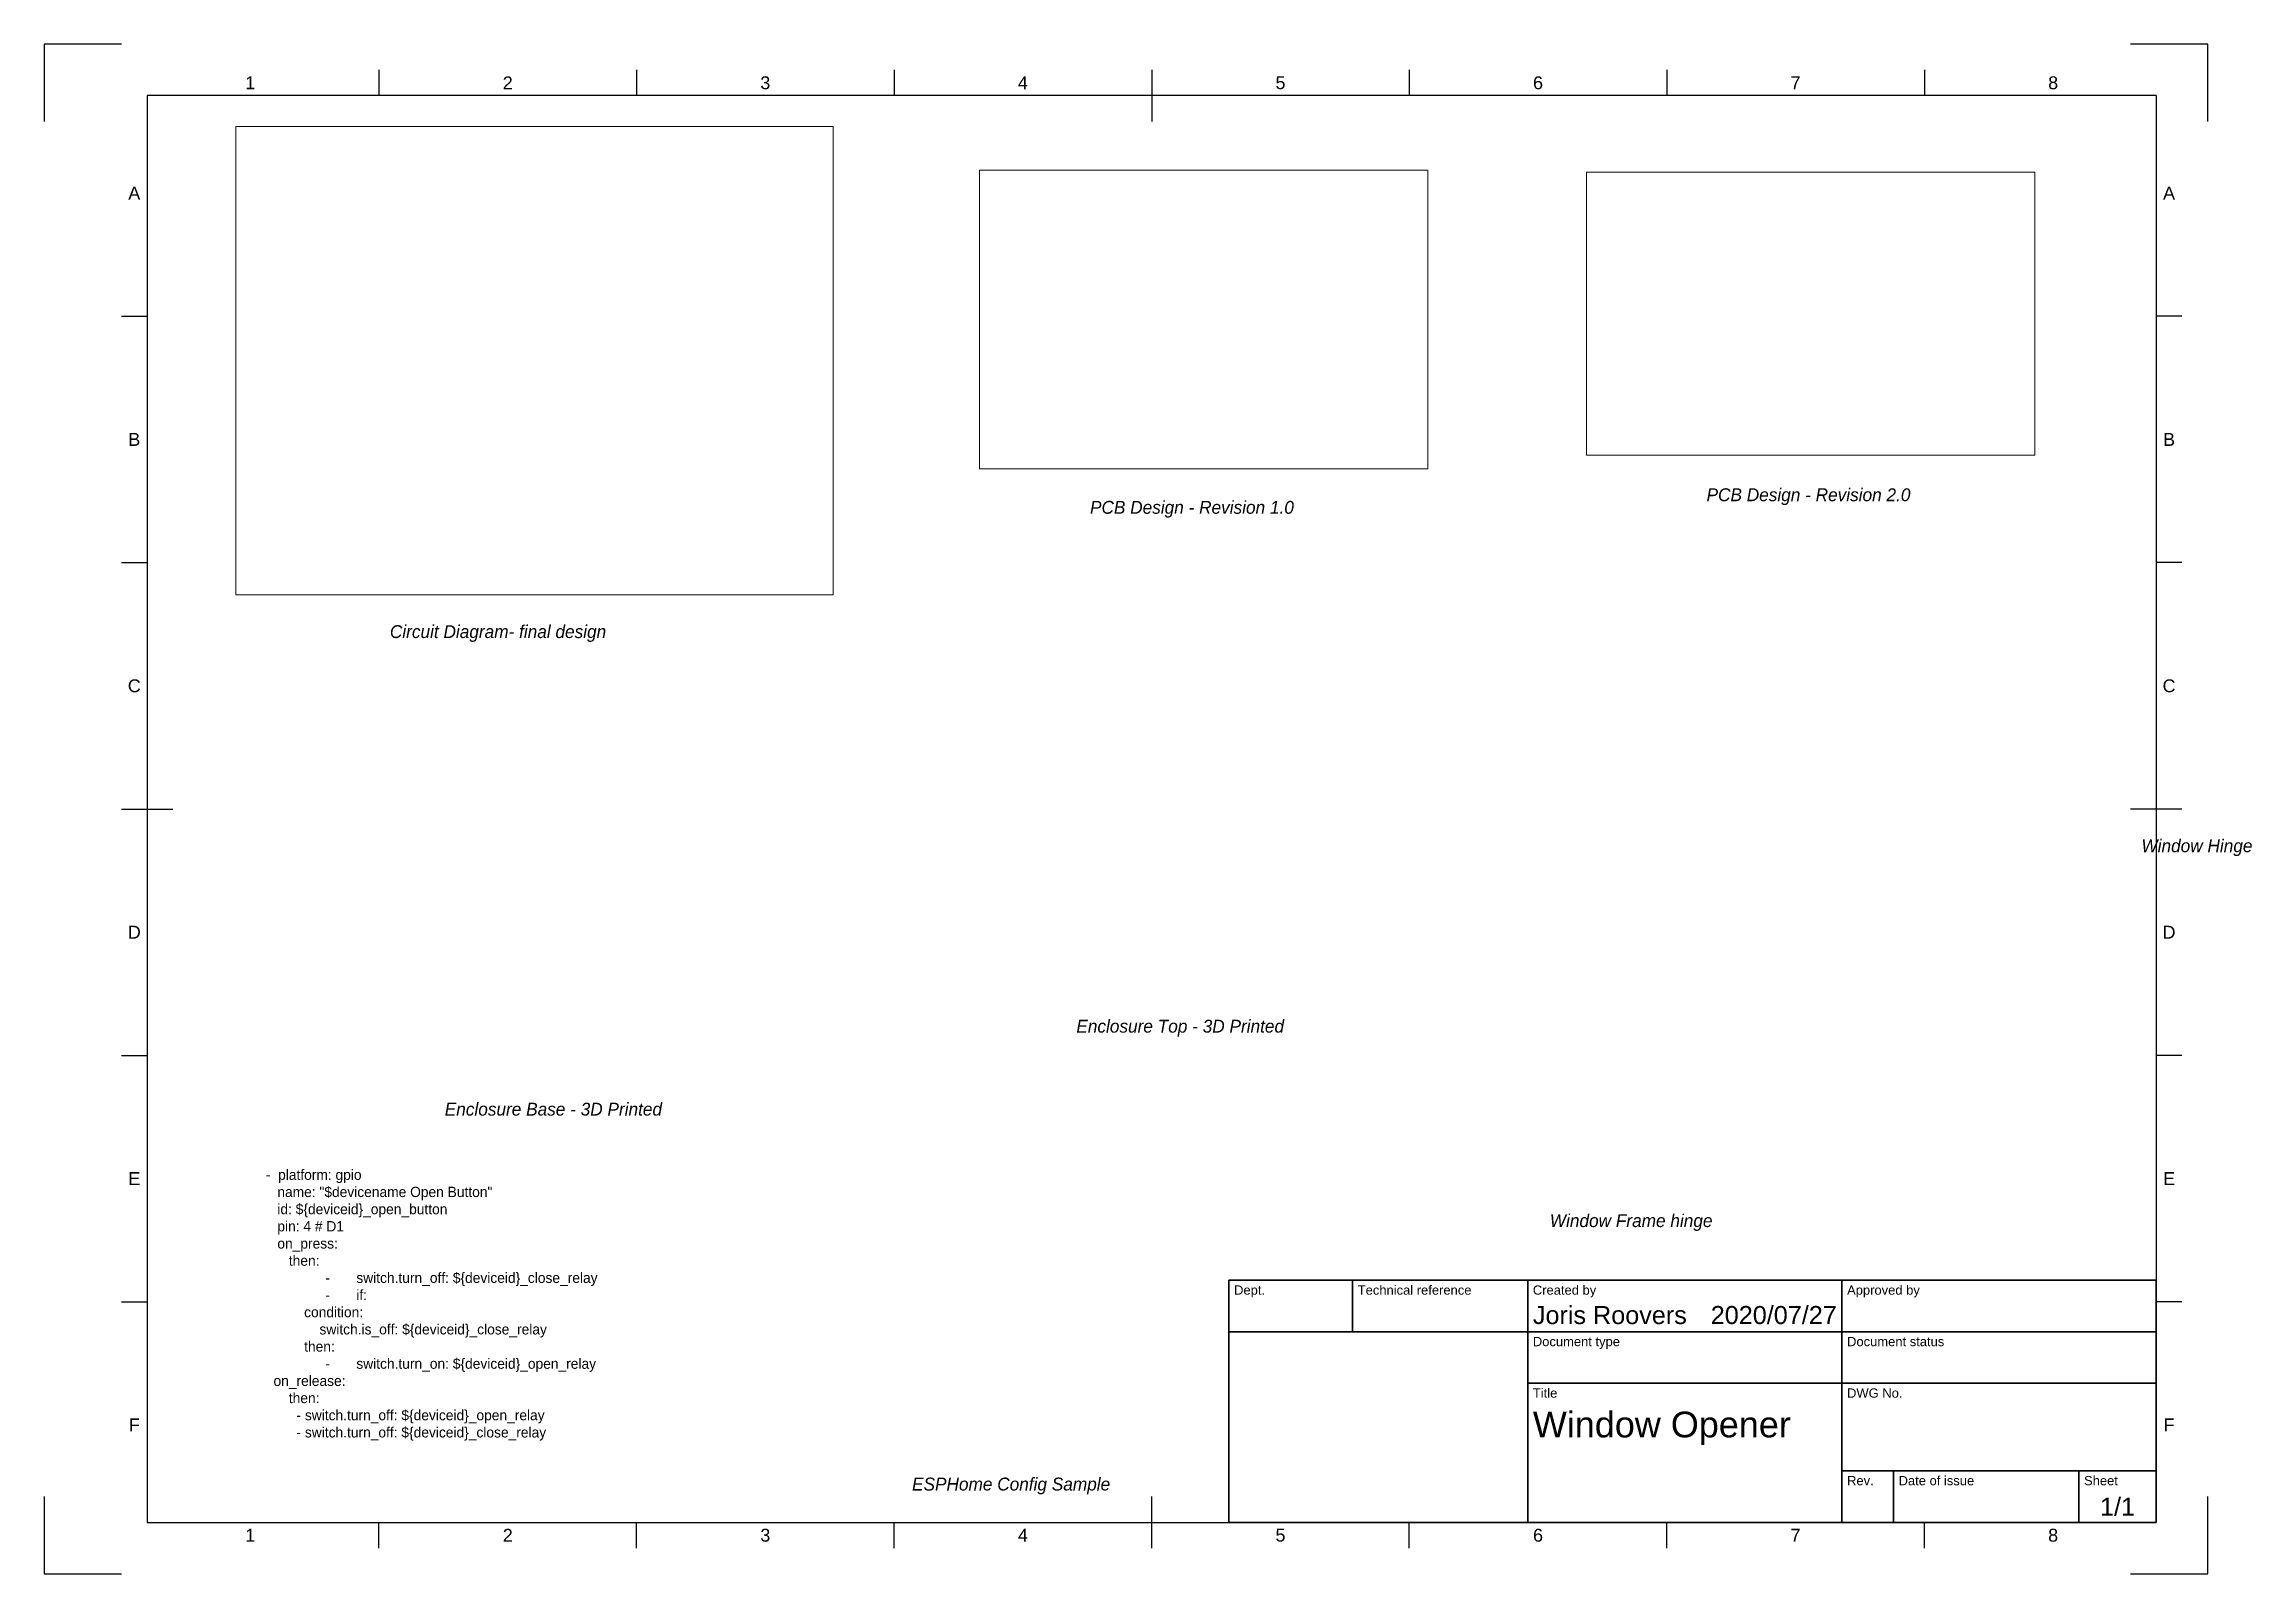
# Paper-space layout 'Sheet1' of a CAD drawing. Header units: millimetres. Extents: x 0 to 429, y 0 to 297.
import ezdxf
from ezdxf.enums import TextEntityAlignment as Align

# ---------------------------------------------------------------- set-up
doc = ezdxf.new("R2010")
doc.units = ezdxf.units.MM
doc.header["$LTSCALE"] = 0.75
for name, color, linetype, lineweight in [('Annotations', 7, 'Continuous', 25), ('Border', 7, 'Continuous', 25), ('TitleBlock', 7, 'Continuous', 35)]:
    doc.layers.add(name, color=color, linetype=linetype, lineweight=lineweight)
doc.styles.add('FusionTitle', font='Arial Unicode.ttf')
doc.styles.get("Standard").update_dxf_attribs({"font": 'Arial.ttf'})
picture_1 = doc.add_image_def('image1.png', size_in_pixel=(993, 662))
picture_2 = doc.add_image_def('image2.png', size_in_pixel=(1049, 662))
picture_3 = doc.add_image_def('image3.png', size_in_pixel=(1355, 1062))

# ---------------------------------------------------------------- blocks, each defined once
blk = doc.blocks.new('ISO_A3_SHEET')
at = {"layer": 'Border'}
for p, q in [((15, 297), (0, 297)), ((0, 297), (0, 282)), ((420, 297), (405, 297)), ((420, 282), (420, 297)), ((65, 292), (65, 287)), ((115, 292), (115, 287)), ((165, 292), (165, 287)), ((215, 292), (215, 282)), ((265, 292), (265, 287)), ((315, 292), (315, 287)), ((365, 292), (365, 287)), ((410, 287), (20, 287)), ((20, 287), (20, 10)), ((410, 287), (410, 10)), ((15, 244.16666), (20, 244.16666)), ((415, 244.16666), (410, 244.16666)), ((15, 196.33333), (20, 196.33333)), ((415, 196.33333), (410, 196.33333)), ((15, 148.5), (25, 148.5)), ((415, 148.5), (405, 148.5)), ((15, 100.66667), (20, 100.66667)), ((415, 100.66667), (410, 100.66667)), ((15, 52.83334), (20, 52.83334)), ((415, 52.83334), (410, 52.83334)), ((0, 15), (0, 0)), ((215, 5), (215, 15)), ((420, 0), (420, 15)), ((20, 10), (410, 10)), ((65, 5), (65, 10)), ((115, 5), (115, 10)), ((165, 5), (165, 10)), ((265, 5), (265, 10)), ((315, 5), (315, 10)), ((365, 5), (365, 10)), ((0, 0), (15, 0)), ((405, 0), (420, 0))]:
    blk.add_line(p, q, dxfattribs=at)
at = {"layer": 'Border', "style": 'FusionTitle'}
for s, p in [('1', (40, 289.5)), ('2', (90, 289.5)), ('3', (140, 289.5)), ('4', (190, 289.5)), ('5', (240, 289.5)), ('6', (290, 289.5)), ('7', (340, 289.5)), ('8', (390, 289.5)), ('A', (17.5, 268.08333)), ('A', (412.5, 268.08333)), ('B', (17.5, 220.25)), ('B', (412.5, 220.25)), ('C', (17.5, 172.41667)), ('C', (412.5, 172.41667)), ('D', (17.5, 124.58334)), ('D', (412.5, 124.58334)), ('E', (17.5, 76.75001)), ('E', (412.5, 76.75001)), ('F', (17.5, 28.91668)), ('F', (412.5, 28.91668)), ('1', (40, 7.5)), ('2', (90, 7.5)), ('3', (140, 7.5)), ('4', (190, 7.5)), ('5', (240, 7.5)), ('6', (290, 7.5)), ('7', (340, 7.5)), ('8', (390, 7.5))]:
    blk.add_text(s, height=2.5, dxfattribs=at).set_placement(p, align=Align.MIDDLE)
blk = doc.blocks.new('ISO_TITLEBLOCK')
at = {"layer": 'TitleBlock'}
for p, q in [((0, 47), (-180, 47)), ((-180, 47), (-180, 0)), ((-156, 37), (-156, 47)), ((-122, 0), (-122, 47)), ((-61, 0), (-61, 47)), ((0, 0), (0, 47)), ((-180, 37), (0, 37)), ((-122, 27), (0, 27)), ((-61, 10), (0, 10)), ((-51, 0), (-51, 10)), ((-15, 0), (-15, 10)), ((-180, 0), (0, 0))]:
    blk.add_line(p, q, dxfattribs=at)
at = {"layer": 'TitleBlock', "style": 'FusionTitle'}
for s, p in [('Dept.', (-179, 46)), ('Technical reference', (-155, 46)), ('Created by', (-121, 46)), ('Approved by', (-60, 46)), ('Document type', (-121, 36)), ('Document status', (-60, 36)), ('Title', (-121, 26)), ('DWG No.', (-60, 26)), ('Rev.', (-60, 9)), ('Date of issue', (-50, 9)), ('Sheet', (-14, 9))]:
    blk.add_text(s, height=1.8, dxfattribs=at).set_placement(p, align=Align.TOP_LEFT)
for tag, p, height in [('DEPT', (-179, 38.5), 3.5), ('TECHNICAL_REFERENCE', (-155, 38.5), 3.5), ('CREATED_BY', (-121, 38.5), 3.5), ('APPROVED_BY', (-60, 38.5), 3.5), ('DOCUMENT_TYPE', (-121, 28.5), 3.5), ('DOCUMENT_STATUS', (-60, 28.5), 3.5), ('TITLE_1', (-121, 16.5), 5), ('TITLE_2', (-121, 9), 5), ('TITLE_3', (-121, 1.5), 5), ('DATE_OF_ISSUE', (-50, 1.5), 3.5)]:
    blk.add_attdef(tag, p, '', height=height, dxfattribs=at)
for tag, p in [('CREATED_DATE', (-62, 38.5)), ('APPROVED_DATE', (-1, 38.5))]:
    blk.add_attdef(tag, text='', height=3.5, dxfattribs=at).set_placement(p, align=Align.RIGHT)
for tag, height, p in [('DRAWING_NUMBER', 5, (-30.5, 16.6)), ('REV', 3.5, (-56, 3.1)), ('SHEET', 3.5, (-7.5, 3.1))]:
    blk.add_attdef(tag, text='', height=height, dxfattribs=at).set_placement(p, align=Align.MIDDLE)

psp = doc.layouts.new('Sheet1')

# ---------------------------------------------------------------- block references
at = {"layer": 'Border'}
psp.add_blockref('ISO_A3_SHEET', (0, 0), dxfattribs=at)
at = {"layer": 'TitleBlock'}
psp.add_blockref('ISO_TITLEBLOCK', (410, 10), dxfattribs=at).add_auto_attribs({'CREATED_DATE': '2020/07/27', 'SHEET': '1/1', 'TITLE_1': 'Window Opener', 'CREATED_BY': 'Joris Roovers'})

# ---------------------------------------------------------------- texts
at = {"layer": 'Annotations', "lineweight": 25, "attachment_point": 1}
for s, width, heights, insert, char_height in [('{\\fDidot|b0|i1|c0|p0;PCB Design - Revision 2.0}', 66.3726, [1.96], (322.72, 210.76), 2.5), ('{\\fDidot|b0|i1|c0|p0;PCB Design - Revision 1.0}', 66.3726, [1.96], (203.03, 208.32), 2.5), ('{\\fDidot|b0|i1|c0|p0;PCB Design - Revision 1.0}', 66.3726, [1.96], (203.03, 208.32), 2.5), ('{\\fDidot|b0|i1|c0|p0;PCB Design - Revision 1.0}', 66.3726, [1.96], (203.03, 208.32), 2.5), ('{\\fDidot|b0|i1|c0|p0;Circuit Diagram- final design}', 66.3726, [1.96], (67.12, 184.19), 2.5), ('{\\fDidot|b0|i1|c0|p0;Enclosure Top - 3D Printed}', 66.3726, [1.96], (200.38, 107.58), 2.5), ('{\\fDidot|b0|i1|c0|p0;Enclosure Top - 3D Printed}', 66.3726, [1.96], (200.38, 107.58), 2.5), ('{\\fDidot|b0|i1|c0|p0;Enclosure Base - 3D Printed}', 66.3726, [1.96], (77.77, 91.47), 2.5), ('{\\fDidot|b0|i1|c0|p0;Enclosure Base - 3D Printed}', 66.3726, [1.96], (77.77, 91.47), 2.5), ('{\\fMenlo|b0|i0|c0|p0;-  platform: gpio\\P   name: "$devicename Open Button"\\P   id: $\\{deviceid\\}_open_button\\P   pin: 4 # D1\\P   on_press:\\P      then:\\P\\pi-6,l17.56196,t17.56196;-^Iswitch.turn_off: $\\{deviceid\\}_close_relay\\P-^Iif:\\P\\pi0,l0,tz;          condition:\\P              switch.is_off: $\\{deviceid\\}_close_relay\\P          then:\\P\\pi-6,l17.56196,t17.56196;-^Iswitch.turn_on: $\\{deviceid\\}_open_relay\\P\\pi0,l0,tz;  on_release:\\P      then:\\P        - switch.turn_off: $\\{deviceid\\}_open_relay\\P        - switch.turn_off: $\\{deviceid\\}_close_relay}', 142.7731, [0], (43.04, 78.49), 2), ('{\\fDidot|b0|i1|c0|p0;Window Frame hinge }', 66.3726, [1.96], (292.29, 69.83), 2.5)]:
    psp.add_mtext_dynamic_manual_height_columns(s, width=width, gutter_width=17.5, heights=heights, dxfattribs=dict(at, insert=insert, char_height=char_height))
at = {"layer": 'Annotations', "lineweight": 25}
note = psp.add_mtext_dynamic_manual_height_columns('{\\fDidot|b0|i1|c0|p0;Window Hinge\\P}', width=66.3726, gutter_width=17.5, heights=[1.96, 0], dxfattribs=dict(at, insert=(323.27, 142.61), char_height=2.5, attachment_point=1))
note = psp.add_mtext_dynamic_manual_height_columns('{\\fDidot|b0|i1|c0|p0;ESPHome Config Sample\\P}', width=66.3726, gutter_width=17.5, heights=[1.96, 0], dxfattribs=dict(at, insert=(84.61, 18.68), char_height=2.5, attachment_point=1))

# ---------------------------------------------------------------- pictures from other files: only their frames are drawn
at = {"layer": 'Annotations', "linetype": 'Continuous', "lineweight": 0}
image = psp.add_image(picture_3, insert=(37.18, 190.07), size_in_units=(116, 90.92), dxfattribs=at)
image.dxf.flags = 15
image = psp.add_image(picture_1, insert=(181.58, 214.52), size_in_units=(87, 58), dxfattribs=at)
image.dxf.flags = 15
image = psp.add_image(picture_2, insert=(299.42, 217.22), size_in_units=(87, 54.9), dxfattribs=at)
image.dxf.flags = 15

doc.saveas('drawing.dxf')
